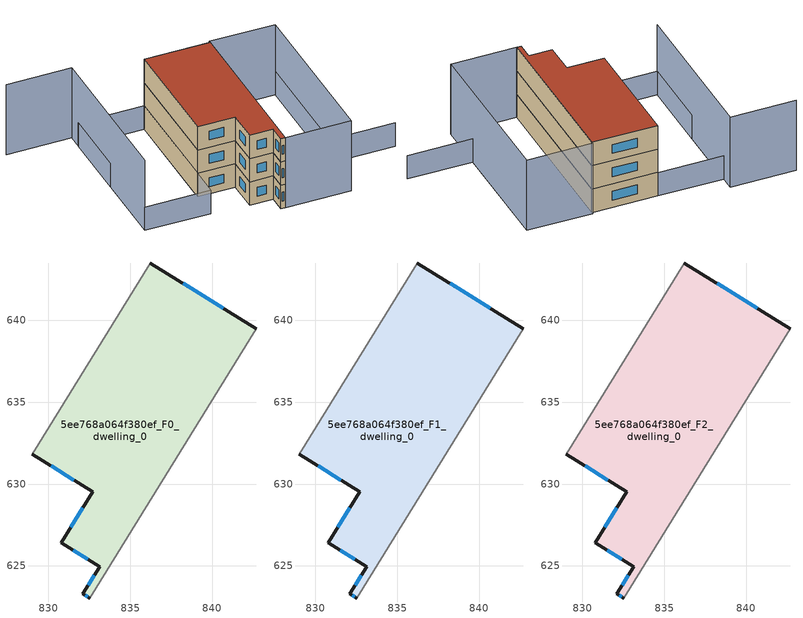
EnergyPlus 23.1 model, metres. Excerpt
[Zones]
5ee768a064f380ef_F0_dwelling_0
 floor ground (EU_floor_Construction): 842.7,639.49 832.53,623.04 832.1,623.3 833.12,624.94 830.77,626.4 832.71,629.53 829.01,631.83 836.23,643.51 z0
 wall outside (EU_wall_Construction): 829.01,631.83 832.71,629.53 830.77,626.4 833.12,624.94 832.1,623.3 832.53,623.04 / 842.7,639.49 836.23,643.51 z0:3
 wall adiabatic (EU_wall_Construction): 836.23,643.51 829.01,631.83 / 832.53,623.04 842.7,639.49 z0:3
 window (EU_Window_Construction): 832.11,628.55 831.37,627.37 / 830.16,631.11 831.56,630.24 / 840.68,640.74 838.25,642.25 / 832.24,623.22 832.4,623.12 / 832.81,624.43 832.42,623.81 / 831.5,625.95 832.39,625.39 z0.93:2.07
5ee768a064f380ef_F1_dwelling_0
 floor to 5ee768a064f380ef_F0_dwelling_0 (EU_floor_Construction): 842.7,639.49 832.53,623.04 832.1,623.3 833.12,624.94 830.77,626.4 832.71,629.53 829.01,631.83 836.23,643.51 z3
 wall outside (EU_wall_Construction): 829.01,631.83 832.71,629.53 830.77,626.4 833.12,624.94 832.1,623.3 832.53,623.04 / 842.7,639.49 836.23,643.51 z3:6
 wall adiabatic (EU_wall_Construction): 836.23,643.51 829.01,631.83 / 832.53,623.04 842.7,639.49 z3:6
 window (EU_Window_Construction): 832.11,628.55 831.37,627.37 / 830.16,631.11 831.56,630.24 / 840.68,640.74 838.25,642.25 / 832.24,623.22 832.4,623.12 / 832.81,624.43 832.42,623.81 / 831.5,625.95 832.39,625.39 z3.93:5.07
5ee768a064f380ef_F2_dwelling_0
 floor to 5ee768a064f380ef_F1_dwelling_0 (EU_floor_Construction): 842.7,639.49 832.53,623.04 832.1,623.3 833.12,624.94 830.77,626.4 832.71,629.53 829.01,631.83 836.23,643.51 z6
 wall outside (EU_wall_Construction): 829.01,631.83 832.71,629.53 830.77,626.4 833.12,624.94 832.1,623.3 832.53,623.04 / 842.7,639.49 836.23,643.51 z6:9
 wall adiabatic (EU_wall_Construction): 836.23,643.51 829.01,631.83 / 832.53,623.04 842.7,639.49 z6:9
 window (EU_Window_Construction): 832.11,628.55 831.37,627.37 / 830.16,631.11 831.56,630.24 / 840.68,640.74 838.25,642.25 / 832.24,623.22 832.4,623.12 / 832.81,624.43 832.42,623.81 / 831.5,625.95 832.39,625.39 z6.93:8.07
 roof outside (EU_roof_Construction): 833.12,624.94 832.1,623.3 832.53,623.04 842.7,639.49 836.23,643.51 829.01,631.83 832.71,629.53 830.77,626.4 z9
shading: 848.46,619.83 841.98,623.83 / 841.98,623.83 849.28,635.65 / 820.74,632.95 829.76,647.53 / 829.76,647.53 836.24,643.52 / 836.24,643.52 827.22,628.94 / 827.22,628.94 820.74,632.95 z0:3; 824.16,652.96 830.64,648.96 / 830.64,648.96 820.74,632.95 / 832.53,623.03 842.81,639.65 / 842.81,639.65 849.29,635.65 / 849.29,635.65 839.01,619.03 / 839.01,619.03 832.53,623.03 z0:9
[Building]
EU S2 Campaign: North Axis=0; Terrain=City; Solar Distribution=FullExterior
[Site:Location]
Montreal-Trudeau.Intl.AP: Latitude=45.4667; Longitude=-73.75; Time Zone=-5; Elevation=36
[SizingPeriod:WeatherFileDays]
AnnualSizingPeriod: Begin Month=1; Begin Day of Month=1; End Month=12; End Day of Month=31; Day of Week for Start Day=Monday; Use Weather File Daylight Saving Period=No; Use Weather File Rain and Snow Indicators=No
[MATERIAL]
EU_InternalMass_Material: Roughness=MediumRough; Thickness=0.1; Conductivity=1; Density=1800; Specific Heat=900; Thermal Absorptance=0.9; Solar Absorptance=0.7; Visible Absorptance=0.7
[MATERIAL:NOMASS] Roughness=MediumRough; Thermal Absorptance=0.9; Solar Absorptance=0.7; Visible Absorptance=0.7
Name | Thermal Resistance
EU_wall_NoMass; EU_floor_NoMass | 1.36485
EU_roof_NoMass | 2.55992
[WINDOWMATERIAL:SIMPLEGLAZINGSYSTEM]
EU_Window_SimpleGlazing: UFactor=3.92339; Solar Heat Gain Coefficient=0.8; Visible Transmittance=0.8
[CONSTRUCTION]
EU_wall_Construction: EU_wall_NoMass
EU_roof_Construction: EU_roof_NoMass
EU_floor_Construction: EU_floor_NoMass
EU_Window_Construction: EU_Window_SimpleGlazing
EU_InternalMass_Construction: EU_InternalMass_Material
[ZONE] Type=1; Multiplier=1; Ceiling Height=autocalculate; Volume=352.74; Floor Area=autocalculate; Part of Total Floor Area=Yes
5ee768a064f380ef_F0_dwelling_0; 5ee768a064f380ef_F1_dwelling_0; 5ee768a064f380ef_F2_dwelling_0
[INTERNALMASS] Construction=EU_InternalMass_Construction; Surface Area=117.58
Name | Zone or ZoneList
5ee768a064f380ef_F0_dwelling_0_EU_InternalMass | 5ee768a064f380ef_F0_dwelling_0
5ee768a064f380ef_F1_dwelling_0_EU_InternalMass | 5ee768a064f380ef_F1_dwelling_0
5ee768a064f380ef_F2_dwelling_0_EU_InternalMass | 5ee768a064f380ef_F2_dwelling_0
[OTHEREQUIPMENT] Fuel Type=Electricity; Design Level Calculation Method=Watts/Area; Power per Zone Floor Area=1; Fraction Latent=0; Fraction Radiant=0; Fraction Lost=0; Carbon Dioxide Generation Rate=0; EndUse Subcategory=EU_Step8_InternalGains
Name | Zone or ZoneList or Space or SpaceList | Schedule
EU_Step8_InternalGain_5ee768a064f380ef_F0_dwelling_0_f000 | 5ee768a064f380ef_F0_dwelling_0 | EU_Step8_GainSchedule_5ee768a064f380ef_F0_dwelling_0_f000
EU_Step8_InternalGain_5ee768a064f380ef_F1_dwelling_0_f000 | 5ee768a064f380ef_F1_dwelling_0 | EU_Step8_GainSchedule_5ee768a064f380ef_F1_dwelling_0_f000
EU_Step8_InternalGain_5ee768a064f380ef_F2_dwelling_0_f000 | 5ee768a064f380ef_F2_dwelling_0 | EU_Step8_GainSchedule_5ee768a064f380ef_F2_dwelling_0_f000
[ZONEVENTILATION:DESIGNFLOWRATE] Schedule=EU_AlwaysOn; Design Flow Rate Calculation Method=AirChanges/Hour; Air Changes per Hour=0.860309; Ventilation Type=Natural; Fan Pressure Rise=0; Fan Total Efficiency=1; Constant Term Coefficient=1; Temperature Term Coefficient=0; Velocity Term Coefficient=0; Velocity Squared Term Coefficient=0; Minimum Indoor Temperature=-100; Maximum Indoor Temperature=100; Delta Temperature=-100; Minimum Outdoor Temperature=-100; Maximum Outdoor Temperature=100; Maximum Wind Speed=40
Name | Zone or ZoneList or Space or SpaceList
EU_ConstantAir_5ee768a064f380ef_F0_dwelling_0 | 5ee768a064f380ef_F0_dwelling_0
EU_ConstantAir_5ee768a064f380ef_F1_dwelling_0 | 5ee768a064f380ef_F1_dwelling_0
EU_ConstantAir_5ee768a064f380ef_F2_dwelling_0 | 5ee768a064f380ef_F2_dwelling_0
[HVACTEMPLATE:THERMOSTAT] Constant Heating Setpoint=20; Constant Cooling Setpoint=50
EU_HeatOnly_5ee768a064f380ef_F0_dwelling_0; EU_HeatOnly_5ee768a064f380ef_F1_dwelling_0; EU_HeatOnly_5ee768a064f380ef_F2_dwelling_0
[HVACTEMPLATE:ZONE:IDEALLOADSAIRSYSTEM] System Availability Schedule=EU_AlwaysOn; Maximum Heating Supply Air Temperature=50; Minimum Cooling Supply Air Temperature=13; Maximum Heating Supply Air Humidity Ratio=0.0156; Minimum Cooling Supply Air Humidity Ratio=0.0077; Heating Limit=NoLimit; Cooling Limit=NoLimit; Heating Availability Schedule=EU_AlwaysOn; Cooling Availability Schedule=EU_CoolingOff; Dehumidification Control Type=ConstantSensibleHeatRatio; Cooling Sensible Heat Ratio=0.7; Dehumidification Setpoint=60; Humidification Control Type=None; Humidification Setpoint=30; Outdoor Air Method=None; Outdoor Air Flow Rate per Person=0.00944; Outdoor Air Flow Rate per Zone Floor Area=0; Outdoor Air Flow Rate per Zone=0; Demand Controlled Ventilation Type=None; Outdoor Air Economizer Type=NoEconomizer; Heat Recovery Type=None; Sensible Heat Recovery Effectiveness=0.7; Latent Heat Recovery Effectiveness=0.65
Name | Template Thermostat
5ee768a064f380ef_F0_dwelling_0 | EU_HeatOnly_5ee768a064f380ef_F0_dwelling_0
5ee768a064f380ef_F1_dwelling_0 | EU_HeatOnly_5ee768a064f380ef_F1_dwelling_0
5ee768a064f380ef_F2_dwelling_0 | EU_HeatOnly_5ee768a064f380ef_F2_dwelling_0
[SIZING:ZONE] Zone Cooling Design Supply Air Temperature Input Method=SupplyAirTemperature; Zone Cooling Design Supply Air Temperature=13; Zone Heating Design Supply Air Temperature Input Method=SupplyAirTemperature; Zone Heating Design Supply Air Temperature=50; Zone Cooling Design Supply Air Humidity Ratio=0.008; Zone Heating Design Supply Air Humidity Ratio=0.008; Cooling Design Air Flow Method=DesignDay; Cooling Design Air Flow Rate=0; Cooling Minimum Air Flow per Zone Floor Area=0.000762; Cooling Minimum Air Flow=0; Cooling Minimum Air Flow Fraction=0.2; Heating Design Air Flow Method=DesignDay; Heating Design Air Flow Rate=0; Heating Maximum Air Flow per Zone Floor Area=0.002032; Heating Maximum Air Flow=0.141576; Heating Maximum Air Flow Fraction=0.3; Account for Dedicated Outdoor Air System=No; Dedicated Outdoor Air System Control Strategy=NeutralSupplyAir; Dedicated Outdoor Air Low Setpoint Temperature for Design=autosize; Dedicated Outdoor Air High Setpoint Temperature for Design=autosize; Zone Load Sizing Method=Sensible Load Only No Latent Load; Zone Latent Cooling Design Supply Air Humidity Ratio Input Method=HumidityRatioDifference; Zone Cooling Design Supply Air Humidity Ratio Difference=0.005; Zone Latent Heating Design Supply Air Humidity Ratio Input Method=HumidityRatioDifference; Zone Humidification Design Supply Air Humidity Ratio Difference=0.005
5ee768a064f380ef_F0_dwelling_0; 5ee768a064f380ef_F1_dwelling_0; 5ee768a064f380ef_F2_dwelling_0
[SCHEDULE:CONSTANT]
Name | Hourly Value
EU_AlwaysOn | 1
EU_CoolingOff | 0
[SCHEDULE:FILE] Column Number=1; Rows to Skip at Top=0; Number of Hours of Data=8760; Column Separator=Comma; Interpolate to Timestep=No; Minutes per Item=60; Adjust Schedule for Daylight Savings=Yes
Name | File
EU_Step8_GainSchedule_5ee768a064f380ef_F0_dwelling_0_f000 | ../../schedules/5ee768a064f380ef/5ee768a064f380ef_F0_dwelling_0_f000_gain.csv
EU_Step8_GainSchedule_5ee768a064f380ef_F1_dwelling_0_f000 | ../../schedules/5ee768a064f380ef/5ee768a064f380ef_F1_dwelling_0_f000_gain.csv
EU_Step8_GainSchedule_5ee768a064f380ef_F2_dwelling_0_f000 | ../../schedules/5ee768a064f380ef/5ee768a064f380ef_F2_dwelling_0_f000_gain.csv
